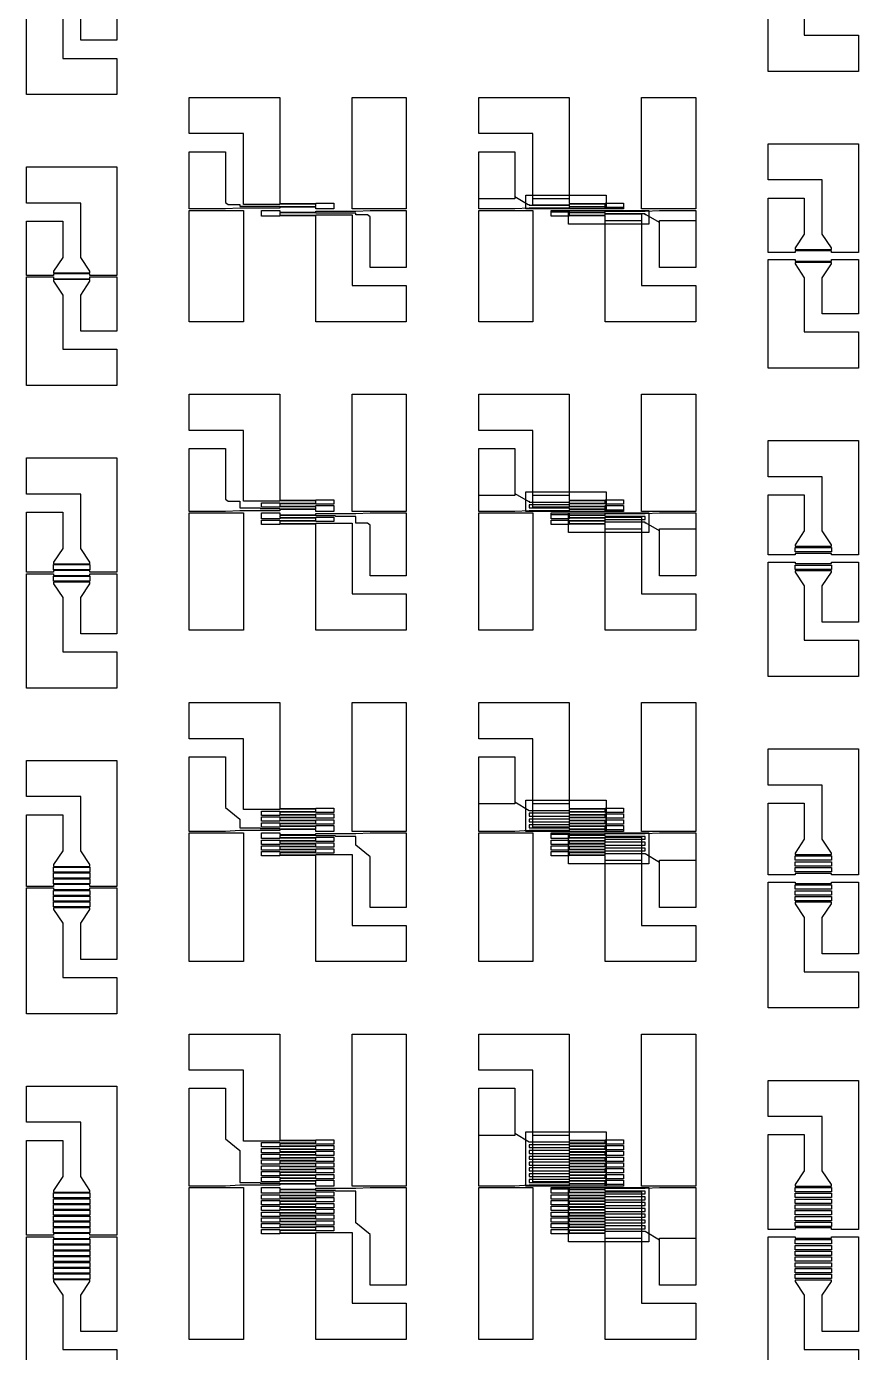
# Model space of a CAD drawing. Extents: x 34075 to 44925, y 3480 to 14722.
# Drawn here: x 36925 to 39225, y 7556 to 11220 of the extents above; entities that cross this region are included whole.
import ezdxf

# ---------------------------------------------------------------- set-up
doc = ezdxf.new("R2010")
doc.units = 0
for name, color, linetype in [('L1D0', 1, 'CONTINUOUS'), ('L2D0', 2, 'CONTINUOUS'), ('L3D0', 3, 'CONTINUOUS')]:
    doc.layers.add(name, color=color, linetype=linetype)

msp = doc.modelspace()

# ---------------------------------------------------------------- linework, layer by layer
at = {"layer": 'L1D0'}
for points in [[(37825, 10716), (37825, 11024), (37975, 11024), (37975, 10716)], [(38527, 10720), (38527, 10724), (38525, 10726), (38525, 10729), (38425, 10729), (38425, 10726), (38325, 10726), (38325, 10924), (38175, 10924), (38175, 11024), (38425, 11024), (38425, 10731), (38525, 10731), (38525, 10732), (38575, 10732), (38575, 10720)], [(38625, 10716), (38625, 11024), (38775, 11024), (38775, 10716)], [(38175, 10744), (38175, 10874), (38275, 10874), (38275, 10744)], [(37375, 10404), (37375, 10712), (37525, 10712), (37525, 10404)], [(38175, 10404), (38175, 10712), (38325, 10712), (38325, 10404)], [(38525, 10404), (38525, 10697), (38425, 10697), (38425, 10696), (38375, 10696), (38375, 10708), (38423, 10708), (38423, 10704), (38425, 10702), (38425, 10699), (38525, 10699), (38525, 10702), (38625, 10702), (38625, 10504), (38775, 10504), (38775, 10404)], [(38675, 10554), (38675, 10684), (38775, 10684), (38775, 10554)], [(37825, 9880), (37825, 10204), (37975, 10204), (37975, 9880)], [(38527, 9884), (38527, 9888), (38525, 9890), (38525, 9893), (38425, 9893), (38425, 9892), (38325, 9892), (38325, 10104), (38175, 10104), (38175, 10204), (38425, 10204), (38425, 9911), (38525, 9911), (38525, 9912), (38575, 9912), (38575, 9900), (38527, 9900), (38527, 9904), (38525, 9906), (38525, 9909), (38425, 9909), (38425, 9895), (38525, 9895), (38525, 9896), (38575, 9896), (38575, 9884)], [(38625, 9880), (38625, 10204), (38775, 10204), (38775, 9880)], [(38175, 9924), (38175, 10054), (38275, 10054), (38275, 9924)], [(37375, 9552), (37375, 9876), (37525, 9876), (37525, 9552)], [(38175, 9552), (38175, 9876), (38325, 9876), (38325, 9552)], [(38525, 9552), (38525, 9845), (38425, 9845), (38425, 9844), (38375, 9844), (38375, 9856), (38423, 9856), (38423, 9852), (38425, 9850), (38425, 9847), (38525, 9847), (38525, 9861), (38425, 9861), (38425, 9860), (38375, 9860), (38375, 9872), (38423, 9872), (38423, 9868), (38425, 9866), (38425, 9863), (38525, 9863), (38525, 9864), (38625, 9864), (38625, 9652), (38775, 9652), (38775, 9552)], [(38675, 9702), (38675, 9832), (38775, 9832), (38775, 9702)], [(37825, 8996), (37825, 9352), (37975, 9352), (37975, 8996)], [(38527, 9000), (38527, 9004), (38525, 9006), (38525, 9009), (38425, 9009), (38425, 9008), (38325, 9008), (38325, 9252), (38175, 9252), (38175, 9352), (38425, 9352), (38425, 9059), (38525, 9059), (38525, 9060), (38575, 9060), (38575, 9048), (38527, 9048), (38527, 9052), (38525, 9054), (38525, 9057), (38425, 9057), (38425, 9043), (38525, 9043), (38525, 9044), (38575, 9044), (38575, 9032), (38527, 9032), (38527, 9036), (38525, 9038), (38525, 9041), (38425, 9041), (38425, 9027), (38525, 9027), (38525, 9028), (38575, 9028), (38575, 9016), (38527, 9016), (38527, 9020), (38525, 9022), (38525, 9025), (38425, 9025), (38425, 9011), (38525, 9011), (38525, 9012), (38575, 9012), (38575, 9000)], [(38625, 8996), (38625, 9352), (38775, 9352), (38775, 8996)], [(38175, 9072), (38175, 9202), (38275, 9202), (38275, 9072)], [(37375, 8636), (37375, 8992), (37525, 8992), (37525, 8636)], [(38175, 8636), (38175, 8992), (38325, 8992), (38325, 8636)], [(38525, 8636), (38525, 8929), (38425, 8929), (38425, 8928), (38375, 8928), (38375, 8940), (38423, 8940), (38423, 8936), (38425, 8934), (38425, 8931), (38525, 8931), (38525, 8945), (38425, 8945), (38425, 8944), (38375, 8944), (38375, 8956), (38423, 8956), (38423, 8952), (38425, 8950), (38425, 8947), (38525, 8947), (38525, 8961), (38425, 8961), (38425, 8960), (38375, 8960), (38375, 8972), (38423, 8972), (38423, 8968), (38425, 8966), (38425, 8963), (38525, 8963), (38525, 8977), (38425, 8977), (38425, 8976), (38375, 8976), (38375, 8988), (38423, 8988), (38423, 8984), (38425, 8982), (38425, 8979), (38525, 8979), (38525, 8980), (38625, 8980), (38625, 8736), (38775, 8736), (38775, 8636)], [(38675, 8786), (38675, 8916), (38775, 8916), (38775, 8786)], [(37825, 8016), (37825, 8436), (37975, 8436), (37975, 8016)], [(38527, 8020), (38527, 8024), (38525, 8026), (38525, 8029), (38425, 8029), (38425, 8028), (38325, 8028), (38325, 8336), (38175, 8336), (38175, 8436), (38425, 8436), (38425, 8143), (38525, 8143), (38525, 8144), (38575, 8144), (38575, 8132), (38527, 8132), (38527, 8136), (38525, 8138), (38525, 8141), (38425, 8141), (38425, 8127), (38525, 8127), (38525, 8128), (38575, 8128), (38575, 8116), (38527, 8116), (38527, 8120), (38525, 8122), (38525, 8125), (38425, 8125), (38425, 8111), (38525, 8111), (38525, 8112), (38575, 8112), (38575, 8100), (38527, 8100), (38527, 8104), (38525, 8106), (38525, 8109), (38425, 8109), (38425, 8095), (38525, 8095), (38525, 8096), (38575, 8096), (38575, 8084), (38527, 8084), (38527, 8088), (38525, 8090), (38525, 8093), (38425, 8093), (38425, 8079), (38525, 8079), (38525, 8080), (38575, 8080), (38575, 8068), (38527, 8068), (38527, 8072), (38525, 8074), (38525, 8077), (38425, 8077), (38425, 8063), (38525, 8063), (38525, 8064), (38575, 8064), (38575, 8052), (38527, 8052), (38527, 8056), (38525, 8058), (38525, 8061), (38425, 8061), (38425, 8047), (38525, 8047), (38525, 8048), (38575, 8048), (38575, 8036), (38527, 8036), (38527, 8040), (38525, 8042), (38525, 8045), (38425, 8045), (38425, 8031), (38525, 8031), (38525, 8032), (38575, 8032), (38575, 8020)], [(38625, 8016), (38625, 8436), (38775, 8436), (38775, 8016)], [(38175, 8156), (38175, 8286), (38275, 8286), (38275, 8156)], [(37375, 7592), (37375, 8012), (37525, 8012), (37525, 7592)], [(38175, 7592), (38175, 8012), (38325, 8012), (38325, 7592)], [(38525, 7592), (38525, 7885), (38425, 7885), (38425, 7884), (38375, 7884), (38375, 7896), (38423, 7896), (38423, 7892), (38425, 7890), (38425, 7887), (38525, 7887), (38525, 7901), (38425, 7901), (38425, 7900), (38375, 7900), (38375, 7912), (38423, 7912), (38423, 7908), (38425, 7906), (38425, 7903), (38525, 7903), (38525, 7917), (38425, 7917), (38425, 7916), (38375, 7916), (38375, 7928), (38423, 7928), (38423, 7924), (38425, 7922), (38425, 7919), (38525, 7919), (38525, 7933), (38425, 7933), (38425, 7932), (38375, 7932), (38375, 7944), (38423, 7944), (38423, 7940), (38425, 7938), (38425, 7935), (38525, 7935), (38525, 7949), (38425, 7949), (38425, 7948), (38375, 7948), (38375, 7960), (38423, 7960), (38423, 7956), (38425, 7954), (38425, 7951), (38525, 7951), (38525, 7965), (38425, 7965), (38425, 7964), (38375, 7964), (38375, 7976), (38423, 7976), (38423, 7972), (38425, 7970), (38425, 7967), (38525, 7967), (38525, 7981), (38425, 7981), (38425, 7980), (38375, 7980), (38375, 7992), (38423, 7992), (38423, 7988), (38425, 7986), (38425, 7983), (38525, 7983), (38525, 7997), (38425, 7997), (38425, 7996), (38375, 7996), (38375, 8008), (38423, 8008), (38423, 8004), (38425, 8002), (38425, 7999), (38525, 7999), (38525, 8000), (38625, 8000), (38625, 7692), (38775, 7692), (38775, 7592)], [(38675, 7742), (38675, 7872), (38775, 7872), (38775, 7742)]]:
    msp.add_lwpolyline(points, close=True, dxfattribs=at)
at = {"layer": 'L2D0'}
for points in [[(38305, 10716), (38305, 10754), (38527, 10754), (38527, 10716)], [(38423, 10674), (38423, 10712), (38645, 10712), (38645, 10674)], [(38305, 9880), (38305, 9934), (38527, 9934), (38527, 9880)], [(38423, 9822), (38423, 9876), (38645, 9876), (38645, 9822)], [(38305, 8996), (38305, 9082), (38527, 9082), (38527, 8996)], [(38423, 8906), (38423, 8992), (38645, 8992), (38645, 8906)], [(38305, 8016), (38305, 8166), (38527, 8166), (38527, 8016)], [(38423, 7862), (38423, 8012), (38645, 8012), (38645, 7862)]]:
    msp.add_lwpolyline(points, close=True, dxfattribs=at)
at = {"layer": 'L3D0'}
for points in [[(38975, 11096), (38975, 11508), (39050, 11508), (39050, 11504), (39150, 11504), (39150, 11508), (39225, 11508), (39225, 11246), (39125, 11246), (39125, 11346), (39150, 11384), (39150, 11388), (39050, 11388), (39050, 11384), (39075, 11346), (39075, 11196), (39225, 11196), (39225, 11096)], [(36925, 11032), (36925, 11388), (37000, 11388), (37000, 11383), (37100, 11383), (37100, 11388), (37175, 11388), (37175, 11182), (37075, 11182), (37075, 11282), (37100, 11320), (37100, 11325), (37000, 11325), (37000, 11320), (37025, 11282), (37025, 11132), (37175, 11132), (37175, 11032)], [(37375, 10716), (37375, 10874), (37475, 10874), (37475, 10734), (37482.5, 10728), (37515, 10728), (37515, 10724), (37625, 10724), (37625, 10723), (37725, 10723), (37725, 10729), (37625, 10729), (37625, 10728), (37525, 10728), (37525, 10924), (37375, 10924), (37375, 11024), (37625, 11024), (37625, 10731), (37725, 10731), (37725, 10732), (37775, 10732), (37775, 10716), (37725, 10716), (37725, 10721), (37625, 10721), (37625, 10718), (37515, 10718), (37475, 10716)], [(37825, 10716), (37825, 11024), (37975, 11024), (37975, 10716)], [(38325, 10744), (38325, 10924), (38175, 10924), (38175, 11024), (38425, 11024), (38425, 10744)], [(38625, 10716), (38625, 11024), (38775, 11024), (38775, 10716)], [(38975, 10596), (38975, 10746), (39075, 10746), (39075, 10646), (39050, 10608), (39050, 10604), (39150, 10604), (39150, 10608), (39125, 10646), (39125, 10796), (38975, 10796), (38975, 10896), (39225, 10896), (39225, 10596), (39150, 10596), (39150, 10600), (39050, 10600), (39050, 10596)], [(38175, 10716), (38175, 10874), (38275, 10874), (38275, 10750), (38311.7, 10728), (38315, 10728), (38315, 10726), (38425, 10726), (38425, 10723), (38525, 10723), (38525, 10732), (38575, 10732), (38575, 10716), (38525, 10716), (38525, 10721), (38425, 10721), (38425, 10718), (38315, 10718), (38275, 10716)], [(36925, 10532), (36925, 10682), (37025, 10682), (37025, 10582), (37000, 10544), (37000, 10539), (37100, 10539), (37100, 10544), (37075, 10582), (37075, 10732), (36925, 10732), (36925, 10832), (37175, 10832), (37175, 10532), (37100, 10532), (37100, 10537), (37000, 10537), (37000, 10532)], [(37375, 10404), (37375, 10712), (37525, 10712), (37525, 10404)], [(37725, 10404), (37725, 10697), (37625, 10697), (37625, 10696), (37575, 10696), (37575, 10712), (37625, 10712), (37625, 10707), (37725, 10707), (37725, 10710), (37835, 10710), (37875, 10712), (37975, 10712), (37975, 10554), (37875, 10554), (37875, 10694), (37867.5, 10700), (37835, 10700), (37835, 10704), (37725, 10704), (37725, 10705), (37625, 10705), (37625, 10699), (37725, 10699), (37725, 10700), (37825, 10700), (37825, 10504), (37975, 10504), (37975, 10404)], [(38175, 10404), (38175, 10712), (38325, 10712), (38325, 10404)], [(38675, 10554), (38675, 10678), (38638.3, 10700), (38635, 10700), (38635, 10702), (38525, 10702), (38525, 10705), (38425, 10705), (38425, 10696), (38375, 10696), (38375, 10712), (38425, 10712), (38425, 10707), (38525, 10707), (38525, 10710), (38635, 10710), (38675, 10712), (38775, 10712), (38775, 10554)], [(38525, 10404), (38525, 10684), (38625, 10684), (38625, 10504), (38775, 10504), (38775, 10404)], [(38975, 10276), (38975, 10576), (39050, 10576), (39050, 10572), (39150, 10572), (39150, 10576), (39225, 10576), (39225, 10426), (39125, 10426), (39125, 10526), (39150, 10564), (39150, 10568), (39050, 10568), (39050, 10564), (39075, 10526), (39075, 10376), (39225, 10376), (39225, 10276)], [(36925, 10228), (36925, 10528), (37000, 10528), (37000, 10523), (37100, 10523), (37100, 10528), (37175, 10528), (37175, 10378), (37075, 10378), (37075, 10478), (37100, 10516), (37100, 10521), (37000, 10521), (37000, 10516), (37025, 10478), (37025, 10328), (37175, 10328), (37175, 10228)], [(37375, 9880), (37375, 10054), (37475, 10054), (37475, 9914), (37482.5, 9908), (37515, 9908), (37515, 9890), (37571, 9890), (37571, 9888), (37625, 9888), (37625, 9887), (37725, 9887), (37725, 9893), (37625, 9893), (37625, 9892), (37575, 9892), (37575, 9904), (37625, 9904), (37625, 9903), (37725, 9903), (37725, 9909), (37625, 9909), (37625, 9908), (37525, 9908), (37525, 10104), (37375, 10104), (37375, 10204), (37625, 10204), (37625, 9911), (37725, 9911), (37725, 9912), (37775, 9912), (37775, 9900), (37725, 9900), (37725, 9901), (37625, 9901), (37625, 9895), (37725, 9895), (37725, 9896), (37775, 9896), (37775, 9880), (37725, 9880), (37725, 9885), (37625, 9885), (37625, 9882), (37515, 9882), (37475, 9880)], [(37825, 9880), (37825, 10204), (37975, 10204), (37975, 9880)], [(38325, 9924), (38325, 10104), (38175, 10104), (38175, 10204), (38425, 10204), (38425, 9924)], [(38625, 9880), (38625, 10204), (38775, 10204), (38775, 9880)], [(38975, 9760), (38975, 9926), (39075, 9926), (39075, 9826), (39050, 9788), (39050, 9784), (39150, 9784), (39150, 9788), (39125, 9826), (39125, 9976), (38975, 9976), (38975, 10076), (39225, 10076), (39225, 9760), (39150, 9760), (39150, 9764), (39050, 9764), (39050, 9760)], [(38175, 9880), (38175, 10054), (38275, 10054), (38275, 9930), (38311.7, 9908), (38315, 9908), (38315, 9906), (38425, 9906), (38425, 9903), (38525, 9903), (38525, 9912), (38575, 9912), (38575, 9900), (38525, 9900), (38525, 9901), (38425, 9901), (38425, 9898), (38315, 9898), (38315, 9890), (38425, 9890), (38425, 9887), (38525, 9887), (38525, 9896), (38575, 9896), (38575, 9880), (38525, 9880), (38525, 9885), (38425, 9885), (38425, 9882), (38315, 9882), (38275, 9880)], [(36925, 9712), (36925, 9878), (37025, 9878), (37025, 9778), (37000, 9740), (37000, 9735), (37100, 9735), (37100, 9740), (37075, 9778), (37075, 9928), (36925, 9928), (36925, 10028), (37175, 10028), (37175, 9712), (37100, 9712), (37100, 9717), (37000, 9717), (37000, 9712)], [(37375, 9552), (37375, 9876), (37525, 9876), (37525, 9552)], [(37725, 9552), (37725, 9845), (37625, 9845), (37625, 9844), (37575, 9844), (37575, 9856), (37625, 9856), (37625, 9855), (37725, 9855), (37725, 9861), (37625, 9861), (37625, 9860), (37575, 9860), (37575, 9876), (37625, 9876), (37625, 9871), (37725, 9871), (37725, 9874), (37835, 9874), (37875, 9876), (37975, 9876), (37975, 9702), (37875, 9702), (37875, 9842), (37867.5, 9848), (37835, 9848), (37835, 9866), (37779, 9866), (37779, 9868), (37725, 9868), (37725, 9869), (37625, 9869), (37625, 9863), (37725, 9863), (37725, 9864), (37775, 9864), (37775, 9852), (37725, 9852), (37725, 9853), (37625, 9853), (37625, 9847), (37725, 9847), (37725, 9848), (37825, 9848), (37825, 9652), (37975, 9652), (37975, 9552)], [(38175, 9552), (38175, 9876), (38325, 9876), (38325, 9552)], [(38675, 9702), (38675, 9826), (38638.3, 9848), (38635, 9848), (38635, 9850), (38525, 9850), (38525, 9853), (38425, 9853), (38425, 9844), (38375, 9844), (38375, 9856), (38425, 9856), (38425, 9855), (38525, 9855), (38525, 9858), (38635, 9858), (38635, 9866), (38525, 9866), (38525, 9869), (38425, 9869), (38425, 9860), (38375, 9860), (38375, 9876), (38425, 9876), (38425, 9871), (38525, 9871), (38525, 9874), (38635, 9874), (38675, 9876), (38775, 9876), (38775, 9702)], [(38525, 9552), (38525, 9832), (38625, 9832), (38625, 9652), (38775, 9652), (38775, 9552)], [(39050, 9768), (39050, 9780), (39150, 9780), (39150, 9768)], [(37000, 9719), (37000, 9733), (37100, 9733), (37100, 9719)], [(38975, 9424), (38975, 9740), (39050, 9740), (39050, 9736), (39150, 9736), (39150, 9740), (39225, 9740), (39225, 9574), (39125, 9574), (39125, 9674), (39150, 9712), (39150, 9716), (39050, 9716), (39050, 9712), (39075, 9674), (39075, 9524), (39225, 9524), (39225, 9424)], [(39050, 9720), (39050, 9732), (39150, 9732), (39150, 9720)], [(36925, 9392), (36925, 9708), (37000, 9708), (37000, 9703), (37100, 9703), (37100, 9708), (37175, 9708), (37175, 9542), (37075, 9542), (37075, 9642), (37100, 9680), (37100, 9685), (37000, 9685), (37000, 9680), (37025, 9642), (37025, 9492), (37175, 9492), (37175, 9392)], [(37000, 9687), (37000, 9701), (37100, 9701), (37100, 9687)], [(37375, 8996), (37375, 9202), (37475, 9202), (37475, 9062), (37515, 9030), (37515, 9006), (37571, 9006), (37571, 9004), (37625, 9004), (37625, 9003), (37725, 9003), (37725, 9009), (37625, 9009), (37625, 9008), (37575, 9008), (37575, 9020), (37625, 9020), (37625, 9019), (37725, 9019), (37725, 9025), (37625, 9025), (37625, 9024), (37575, 9024), (37575, 9036), (37625, 9036), (37625, 9035), (37725, 9035), (37725, 9041), (37625, 9041), (37625, 9040), (37575, 9040), (37575, 9052), (37625, 9052), (37625, 9051), (37725, 9051), (37725, 9057), (37625, 9057), (37625, 9056), (37525, 9056), (37525, 9252), (37375, 9252), (37375, 9352), (37625, 9352), (37625, 9059), (37725, 9059), (37725, 9060), (37775, 9060), (37775, 9048), (37725, 9048), (37725, 9049), (37625, 9049), (37625, 9043), (37725, 9043), (37725, 9044), (37775, 9044), (37775, 9032), (37725, 9032), (37725, 9033), (37625, 9033), (37625, 9027), (37725, 9027), (37725, 9028), (37775, 9028), (37775, 9016), (37725, 9016), (37725, 9017), (37625, 9017), (37625, 9011), (37725, 9011), (37725, 9012), (37775, 9012), (37775, 8996), (37725, 8996), (37725, 9001), (37625, 9001), (37625, 8998), (37515, 8998), (37475, 8996)], [(37825, 8996), (37825, 9352), (37975, 9352), (37975, 8996)], [(38325, 9072), (38325, 9252), (38175, 9252), (38175, 9352), (38425, 9352), (38425, 9072)], [(38625, 8996), (38625, 9352), (38775, 9352), (38775, 8996)], [(38175, 8996), (38175, 9202), (38275, 9202), (38275, 9078), (38315, 9054), (38425, 9054), (38425, 9051), (38525, 9051), (38525, 9060), (38575, 9060), (38575, 9048), (38525, 9048), (38525, 9049), (38425, 9049), (38425, 9046), (38315, 9046), (38315, 9038), (38425, 9038), (38425, 9035), (38525, 9035), (38525, 9044), (38575, 9044), (38575, 9032), (38525, 9032), (38525, 9033), (38425, 9033), (38425, 9030), (38315, 9030), (38315, 9022), (38425, 9022), (38425, 9019), (38525, 9019), (38525, 9028), (38575, 9028), (38575, 9016), (38525, 9016), (38525, 9017), (38425, 9017), (38425, 9014), (38315, 9014), (38315, 9006), (38425, 9006), (38425, 9003), (38525, 9003), (38525, 9012), (38575, 9012), (38575, 8996), (38525, 8996), (38525, 9001), (38425, 9001), (38425, 8998), (38315, 8998), (38275, 8996)], [(38975, 8876), (38975, 9074), (39075, 9074), (39075, 8974), (39050, 8936), (39050, 8932), (39150, 8932), (39150, 8936), (39125, 8974), (39125, 9124), (38975, 9124), (38975, 9224), (39225, 9224), (39225, 8876), (39150, 8876), (39150, 8880), (39050, 8880), (39050, 8876)], [(36925, 8844), (36925, 9042), (37025, 9042), (37025, 8942), (37000, 8904), (37000, 8899), (37100, 8899), (37100, 8904), (37075, 8942), (37075, 9092), (36925, 9092), (36925, 9192), (37175, 9192), (37175, 8844), (37100, 8844), (37100, 8849), (37000, 8849), (37000, 8844)], [(37375, 8636), (37375, 8992), (37525, 8992), (37525, 8636)], [(37725, 8636), (37725, 8929), (37625, 8929), (37625, 8928), (37575, 8928), (37575, 8940), (37625, 8940), (37625, 8939), (37725, 8939), (37725, 8945), (37625, 8945), (37625, 8944), (37575, 8944), (37575, 8956), (37625, 8956), (37625, 8955), (37725, 8955), (37725, 8961), (37625, 8961), (37625, 8960), (37575, 8960), (37575, 8972), (37625, 8972), (37625, 8971), (37725, 8971), (37725, 8977), (37625, 8977), (37625, 8976), (37575, 8976), (37575, 8992), (37625, 8992), (37625, 8987), (37725, 8987), (37725, 8990), (37835, 8990), (37875, 8992), (37975, 8992), (37975, 8786), (37875, 8786), (37875, 8926), (37835, 8958), (37835, 8982), (37779, 8982), (37779, 8984), (37725, 8984), (37725, 8985), (37625, 8985), (37625, 8979), (37725, 8979), (37725, 8980), (37775, 8980), (37775, 8968), (37725, 8968), (37725, 8969), (37625, 8969), (37625, 8963), (37725, 8963), (37725, 8964), (37775, 8964), (37775, 8952), (37725, 8952), (37725, 8953), (37625, 8953), (37625, 8947), (37725, 8947), (37725, 8948), (37775, 8948), (37775, 8936), (37725, 8936), (37725, 8937), (37625, 8937), (37625, 8931), (37725, 8931), (37725, 8932), (37825, 8932), (37825, 8736), (37975, 8736), (37975, 8636)], [(38175, 8636), (38175, 8992), (38325, 8992), (38325, 8636)], [(38675, 8786), (38675, 8910), (38635, 8934), (38525, 8934), (38525, 8937), (38425, 8937), (38425, 8928), (38375, 8928), (38375, 8940), (38425, 8940), (38425, 8939), (38525, 8939), (38525, 8942), (38635, 8942), (38635, 8950), (38525, 8950), (38525, 8953), (38425, 8953), (38425, 8944), (38375, 8944), (38375, 8956), (38425, 8956), (38425, 8955), (38525, 8955), (38525, 8958), (38635, 8958), (38635, 8966), (38525, 8966), (38525, 8969), (38425, 8969), (38425, 8960), (38375, 8960), (38375, 8972), (38425, 8972), (38425, 8971), (38525, 8971), (38525, 8974), (38635, 8974), (38635, 8982), (38525, 8982), (38525, 8985), (38425, 8985), (38425, 8976), (38375, 8976), (38375, 8992), (38425, 8992), (38425, 8987), (38525, 8987), (38525, 8990), (38635, 8990), (38675, 8992), (38775, 8992), (38775, 8786)], [(38525, 8636), (38525, 8916), (38625, 8916), (38625, 8736), (38775, 8736), (38775, 8636)], [(39050, 8916), (39050, 8928), (39150, 8928), (39150, 8916)], [(39050, 8900), (39050, 8912), (39150, 8912), (39150, 8900)], [(37000, 8883), (37000, 8897), (37100, 8897), (37100, 8883)], [(37000, 8867), (37000, 8881), (37100, 8881), (37100, 8867)], [(39050, 8884), (39050, 8896), (39150, 8896), (39150, 8884)], [(36925, 8492), (36925, 8840), (37000, 8840), (37000, 8835), (37100, 8835), (37100, 8840), (37175, 8840), (37175, 8642), (37075, 8642), (37075, 8742), (37100, 8780), (37100, 8785), (37000, 8785), (37000, 8780), (37025, 8742), (37025, 8592), (37175, 8592), (37175, 8492)], [(37000, 8851), (37000, 8865), (37100, 8865), (37100, 8851)], [(37000, 8819), (37000, 8833), (37100, 8833), (37100, 8819)], [(38975, 8508), (38975, 8856), (39050, 8856), (39050, 8852), (39150, 8852), (39150, 8856), (39225, 8856), (39225, 8658), (39125, 8658), (39125, 8758), (39150, 8796), (39150, 8800), (39050, 8800), (39050, 8796), (39075, 8758), (39075, 8608), (39225, 8608), (39225, 8508)], [(39050, 8836), (39050, 8848), (39150, 8848), (39150, 8836)], [(39050, 8820), (39050, 8832), (39150, 8832), (39150, 8820)], [(37000, 8803), (37000, 8817), (37100, 8817), (37100, 8803)], [(37000, 8787), (37000, 8801), (37100, 8801), (37100, 8787)], [(39050, 8804), (39050, 8816), (39150, 8816), (39150, 8804)], [(37375, 8016), (37375, 8286), (37475, 8286), (37475, 8146), (37515, 8114), (37515, 8026), (37571, 8026), (37571, 8024), (37625, 8024), (37625, 8023), (37725, 8023), (37725, 8029), (37625, 8029), (37625, 8028), (37575, 8028), (37575, 8040), (37625, 8040), (37625, 8039), (37725, 8039), (37725, 8045), (37625, 8045), (37625, 8044), (37575, 8044), (37575, 8056), (37625, 8056), (37625, 8055), (37725, 8055), (37725, 8061), (37625, 8061), (37625, 8060), (37575, 8060), (37575, 8072), (37625, 8072), (37625, 8071), (37725, 8071), (37725, 8077), (37625, 8077), (37625, 8076), (37575, 8076), (37575, 8088), (37625, 8088), (37625, 8087), (37725, 8087), (37725, 8093), (37625, 8093), (37625, 8092), (37575, 8092), (37575, 8104), (37625, 8104), (37625, 8103), (37725, 8103), (37725, 8109), (37625, 8109), (37625, 8108), (37575, 8108), (37575, 8120), (37625, 8120), (37625, 8119), (37725, 8119), (37725, 8125), (37625, 8125), (37625, 8124), (37575, 8124), (37575, 8136), (37625, 8136), (37625, 8135), (37725, 8135), (37725, 8141), (37625, 8141), (37625, 8140), (37525, 8140), (37525, 8336), (37375, 8336), (37375, 8436), (37625, 8436), (37625, 8143), (37725, 8143), (37725, 8144), (37775, 8144), (37775, 8132), (37725, 8132), (37725, 8133), (37625, 8133), (37625, 8127), (37725, 8127), (37725, 8128), (37775, 8128), (37775, 8116), (37725, 8116), (37725, 8117), (37625, 8117), (37625, 8111), (37725, 8111), (37725, 8112), (37775, 8112), (37775, 8100), (37725, 8100), (37725, 8101), (37625, 8101), (37625, 8095), (37725, 8095), (37725, 8096), (37775, 8096), (37775, 8084), (37725, 8084), (37725, 8085), (37625, 8085), (37625, 8079), (37725, 8079), (37725, 8080), (37775, 8080), (37775, 8068), (37725, 8068), (37725, 8069), (37625, 8069), (37625, 8063), (37725, 8063), (37725, 8064), (37775, 8064), (37775, 8052), (37725, 8052), (37725, 8053), (37625, 8053), (37625, 8047), (37725, 8047), (37725, 8048), (37775, 8048), (37775, 8036), (37725, 8036), (37725, 8037), (37625, 8037), (37625, 8031), (37725, 8031), (37725, 8032), (37775, 8032), (37775, 8016), (37725, 8016), (37725, 8021), (37625, 8021), (37625, 8018), (37515, 8018), (37475, 8016)], [(37825, 8016), (37825, 8436), (37975, 8436), (37975, 8016)], [(38325, 8156), (38325, 8336), (38175, 8336), (38175, 8436), (38425, 8436), (38425, 8156)], [(38625, 8016), (38625, 8436), (38775, 8436), (38775, 8016)], [(36925, 7880), (36925, 8142), (37025, 8142), (37025, 8042), (37000, 8004), (37000, 7999), (37100, 7999), (37100, 8004), (37075, 8042), (37075, 8192), (36925, 8192), (36925, 8292), (37175, 8292), (37175, 7880), (37100, 7880), (37100, 7885), (37000, 7885), (37000, 7880)], [(38175, 8016), (38175, 8286), (38275, 8286), (38275, 8162), (38315, 8138), (38425, 8138), (38425, 8135), (38525, 8135), (38525, 8144), (38575, 8144), (38575, 8132), (38525, 8132), (38525, 8133), (38425, 8133), (38425, 8130), (38315, 8130), (38315, 8122), (38425, 8122), (38425, 8119), (38525, 8119), (38525, 8128), (38575, 8128), (38575, 8116), (38525, 8116), (38525, 8117), (38425, 8117), (38425, 8114), (38315, 8114), (38315, 8106), (38425, 8106), (38425, 8103), (38525, 8103), (38525, 8112), (38575, 8112), (38575, 8100), (38525, 8100), (38525, 8101), (38425, 8101), (38425, 8098), (38315, 8098), (38315, 8090), (38425, 8090), (38425, 8087), (38525, 8087), (38525, 8096), (38575, 8096), (38575, 8084), (38525, 8084), (38525, 8085), (38425, 8085), (38425, 8082), (38315, 8082), (38315, 8074), (38425, 8074), (38425, 8071), (38525, 8071), (38525, 8080), (38575, 8080), (38575, 8068), (38525, 8068), (38525, 8069), (38425, 8069), (38425, 8066), (38315, 8066), (38315, 8058), (38425, 8058), (38425, 8055), (38525, 8055), (38525, 8064), (38575, 8064), (38575, 8052), (38525, 8052), (38525, 8053), (38425, 8053), (38425, 8050), (38315, 8050), (38315, 8042), (38425, 8042), (38425, 8039), (38525, 8039), (38525, 8048), (38575, 8048), (38575, 8036), (38525, 8036), (38525, 8037), (38425, 8037), (38425, 8034), (38315, 8034), (38315, 8026), (38425, 8026), (38425, 8023), (38525, 8023), (38525, 8032), (38575, 8032), (38575, 8016), (38525, 8016), (38525, 8021), (38425, 8021), (38425, 8018), (38315, 8018), (38275, 8016)], [(38975, 7896), (38975, 8158), (39075, 8158), (39075, 8058), (39050, 8020), (39050, 8016), (39150, 8016), (39150, 8020), (39125, 8058), (39125, 8208), (38975, 8208), (38975, 8308), (39225, 8308), (39225, 7896), (39150, 7896), (39150, 7900), (39050, 7900), (39050, 7896)], [(37000, 7983), (37000, 7997), (37100, 7997), (37100, 7983)], [(37375, 7592), (37375, 8012), (37525, 8012), (37525, 7592)], [(37725, 7592), (37725, 7885), (37625, 7885), (37625, 7884), (37575, 7884), (37575, 7896), (37625, 7896), (37625, 7895), (37725, 7895), (37725, 7901), (37625, 7901), (37625, 7900), (37575, 7900), (37575, 7912), (37625, 7912), (37625, 7911), (37725, 7911), (37725, 7917), (37625, 7917), (37625, 7916), (37575, 7916), (37575, 7928), (37625, 7928), (37625, 7927), (37725, 7927), (37725, 7933), (37625, 7933), (37625, 7932), (37575, 7932), (37575, 7944), (37625, 7944), (37625, 7943), (37725, 7943), (37725, 7949), (37625, 7949), (37625, 7948), (37575, 7948), (37575, 7960), (37625, 7960), (37625, 7959), (37725, 7959), (37725, 7965), (37625, 7965), (37625, 7964), (37575, 7964), (37575, 7976), (37625, 7976), (37625, 7975), (37725, 7975), (37725, 7981), (37625, 7981), (37625, 7980), (37575, 7980), (37575, 7992), (37625, 7992), (37625, 7991), (37725, 7991), (37725, 7997), (37625, 7997), (37625, 7996), (37575, 7996), (37575, 8012), (37625, 8012), (37625, 8007), (37725, 8007), (37725, 8010), (37835, 8010), (37875, 8012), (37975, 8012), (37975, 7742), (37875, 7742), (37875, 7882), (37835, 7914), (37835, 8002), (37779, 8002), (37779, 8004), (37725, 8004), (37725, 8005), (37625, 8005), (37625, 7999), (37725, 7999), (37725, 8000), (37775, 8000), (37775, 7988), (37725, 7988), (37725, 7989), (37625, 7989), (37625, 7983), (37725, 7983), (37725, 7984), (37775, 7984), (37775, 7972), (37725, 7972), (37725, 7973), (37625, 7973), (37625, 7967), (37725, 7967), (37725, 7968), (37775, 7968), (37775, 7956), (37725, 7956), (37725, 7957), (37625, 7957), (37625, 7951), (37725, 7951), (37725, 7952), (37775, 7952), (37775, 7940), (37725, 7940), (37725, 7941), (37625, 7941), (37625, 7935), (37725, 7935), (37725, 7936), (37775, 7936), (37775, 7924), (37725, 7924), (37725, 7925), (37625, 7925), (37625, 7919), (37725, 7919), (37725, 7920), (37775, 7920), (37775, 7908), (37725, 7908), (37725, 7909), (37625, 7909), (37625, 7903), (37725, 7903), (37725, 7904), (37775, 7904), (37775, 7892), (37725, 7892), (37725, 7893), (37625, 7893), (37625, 7887), (37725, 7887), (37725, 7888), (37825, 7888), (37825, 7692), (37975, 7692), (37975, 7592)], [(38175, 7592), (38175, 8012), (38325, 8012), (38325, 7592)], [(38675, 7742), (38675, 7866), (38635, 7890), (38525, 7890), (38525, 7893), (38425, 7893), (38425, 7884), (38375, 7884), (38375, 7896), (38425, 7896), (38425, 7895), (38525, 7895), (38525, 7898), (38635, 7898), (38635, 7906), (38525, 7906), (38525, 7909), (38425, 7909), (38425, 7900), (38375, 7900), (38375, 7912), (38425, 7912), (38425, 7911), (38525, 7911), (38525, 7914), (38635, 7914), (38635, 7922), (38525, 7922), (38525, 7925), (38425, 7925), (38425, 7916), (38375, 7916), (38375, 7928), (38425, 7928), (38425, 7927), (38525, 7927), (38525, 7930), (38635, 7930), (38635, 7938), (38525, 7938), (38525, 7941), (38425, 7941), (38425, 7932), (38375, 7932), (38375, 7944), (38425, 7944), (38425, 7943), (38525, 7943), (38525, 7946), (38635, 7946), (38635, 7954), (38525, 7954), (38525, 7957), (38425, 7957), (38425, 7948), (38375, 7948), (38375, 7960), (38425, 7960), (38425, 7959), (38525, 7959), (38525, 7962), (38635, 7962), (38635, 7970), (38525, 7970), (38525, 7973), (38425, 7973), (38425, 7964), (38375, 7964), (38375, 7976), (38425, 7976), (38425, 7975), (38525, 7975), (38525, 7978), (38635, 7978), (38635, 7986), (38525, 7986), (38525, 7989), (38425, 7989), (38425, 7980), (38375, 7980), (38375, 7992), (38425, 7992), (38425, 7991), (38525, 7991), (38525, 7994), (38635, 7994), (38635, 8002), (38525, 8002), (38525, 8005), (38425, 8005), (38425, 7996), (38375, 7996), (38375, 8012), (38425, 8012), (38425, 8007), (38525, 8007), (38525, 8010), (38635, 8010), (38675, 8012), (38775, 8012), (38775, 7742)], [(39050, 8000), (39050, 8012), (39150, 8012), (39150, 8000)], [(39050, 7984), (39050, 7996), (39150, 7996), (39150, 7984)], [(37000, 7967), (37000, 7981), (37100, 7981), (37100, 7967)], [(37000, 7951), (37000, 7965), (37100, 7965), (37100, 7951)], [(39050, 7968), (39050, 7980), (39150, 7980), (39150, 7968)], [(39050, 7952), (39050, 7964), (39150, 7964), (39150, 7952)], [(37000, 7935), (37000, 7949), (37100, 7949), (37100, 7935)], [(37000, 7919), (37000, 7933), (37100, 7933), (37100, 7919)], [(37000, 7903), (37000, 7917), (37100, 7917), (37100, 7903)], [(39050, 7936), (39050, 7948), (39150, 7948), (39150, 7936)], [(39050, 7920), (39050, 7932), (39150, 7932), (39150, 7920)], [(39050, 7904), (39050, 7916), (39150, 7916), (39150, 7904)], [(37000, 7887), (37000, 7901), (37100, 7901), (37100, 7887)], [(36925, 7464), (36925, 7876), (37000, 7876), (37000, 7871), (37100, 7871), (37100, 7876), (37175, 7876), (37175, 7614), (37075, 7614), (37075, 7714), (37100, 7752), (37100, 7757), (37000, 7757), (37000, 7752), (37025, 7714), (37025, 7564), (37175, 7564), (37175, 7464)], [(37000, 7855), (37000, 7869), (37100, 7869), (37100, 7855)], [(37000, 7839), (37000, 7853), (37100, 7853), (37100, 7839)], [(38525, 7592), (38525, 7872), (38625, 7872), (38625, 7692), (38775, 7692), (38775, 7592)], [(38975, 7464), (38975, 7876), (39050, 7876), (39050, 7872), (39150, 7872), (39150, 7876), (39225, 7876), (39225, 7614), (39125, 7614), (39125, 7714), (39150, 7752), (39150, 7756), (39050, 7756), (39050, 7752), (39075, 7714), (39075, 7564), (39225, 7564), (39225, 7464)], [(39050, 7856), (39050, 7868), (39150, 7868), (39150, 7856)], [(39050, 7840), (39050, 7852), (39150, 7852), (39150, 7840)], [(37000, 7823), (37000, 7837), (37100, 7837), (37100, 7823)], [(37000, 7807), (37000, 7821), (37100, 7821), (37100, 7807)], [(37000, 7791), (37000, 7805), (37100, 7805), (37100, 7791)], [(39050, 7824), (39050, 7836), (39150, 7836), (39150, 7824)], [(39050, 7808), (39050, 7820), (39150, 7820), (39150, 7808)], [(37000, 7775), (37000, 7789), (37100, 7789), (37100, 7775)], [(37000, 7759), (37000, 7773), (37100, 7773), (37100, 7759)], [(39050, 7792), (39050, 7804), (39150, 7804), (39150, 7792)], [(39050, 7776), (39050, 7788), (39150, 7788), (39150, 7776)], [(39050, 7760), (39050, 7772), (39150, 7772), (39150, 7760)]]:
    msp.add_lwpolyline(points, close=True, dxfattribs=at)

doc.saveas('drawing.dxf')
